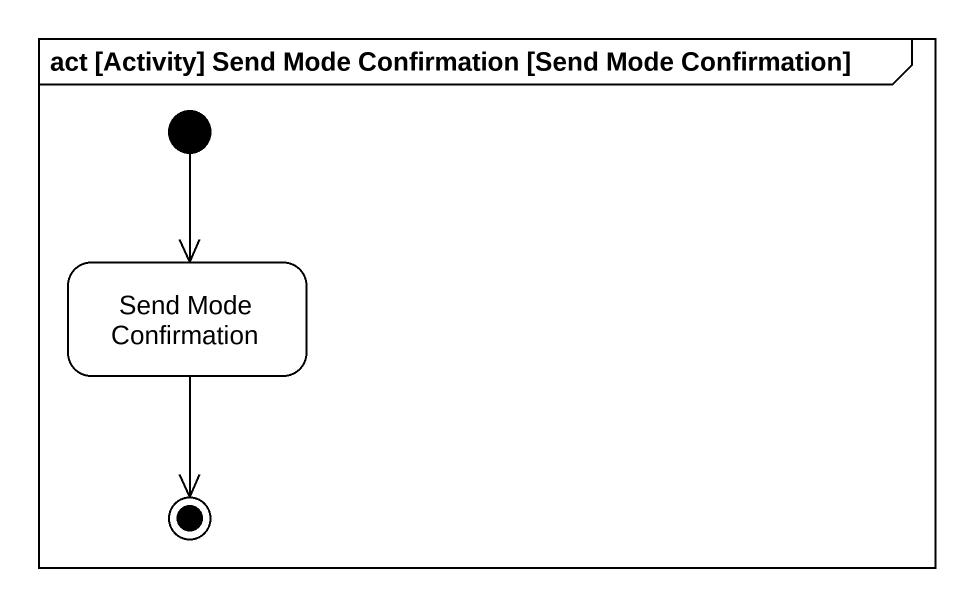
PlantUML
@startuml
mainframe act [Activity] Send Mode Confirmation [Send Mode Confirmation]
hide empty description
state "Send Mode Confirmation" as Send_Mode_Confirmation
[*] --> Send_Mode_Confirmation
Send_Mode_Confirmation --> [*]
@enduml
